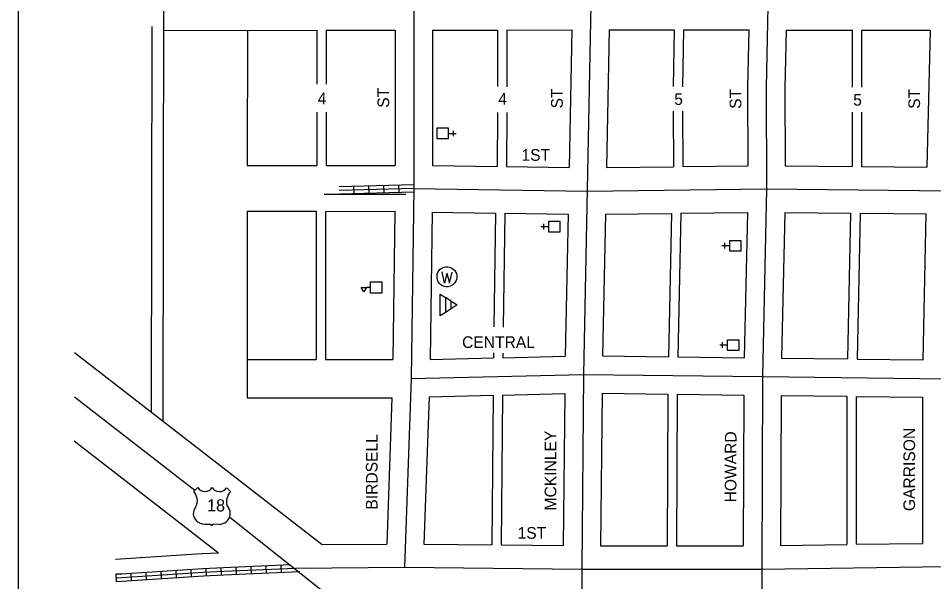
# Model space of a CAD drawing. Extents: x 1640413 to 2320954, y 15619537 to 16353278.
# Drawn here: x 1652808 to 1654770, y 15646820 to 15648026 of the extents above; entities that cross this region are included whole.
import ezdxf

# ---------------------------------------------------------------- set-up
doc = ezdxf.new("R2010")
doc.units = 0
for name, color, linetype in [('L10', 7, 'Continuous'), ('L13', 7, 'Continuous'), ('L18', 7, 'Continuous'), ('L2', 7, 'Continuous'), ('L20', 7, 'Continuous'), ('L23', 7, 'Continuous'), ('L3', 7, 'Continuous'), ('L5', 7, 'Continuous'), ('L9', 7, 'Continuous')]:
    doc.layers.add(name, color=color, linetype=linetype)

msp = doc.modelspace()

# ---------------------------------------------------------------- linework, layer by layer
at = {"layer": 'L10'}
for p, q in [((1653740.6, 15647785.7), (1653740.6, 15647773.7)), ((1653729.9, 15647779.8), (1653746.9, 15647779.8)), ((1653945.3, 15647579.9), (1653928.4, 15647579.9)), ((1653934.6, 15647574.1), (1653934.6, 15647586)), ((1654333.1, 15647539), (1654316.2, 15647539)), ((1654322.4, 15647533.1), (1654322.4, 15647545.1)), ((1653721.7, 15647458.9), (1653716.7, 15647483.3)), ((1653727.2, 15647480.3), (1653721.7, 15647458.9)), ((1653727.2, 15647480.3), (1653732.6, 15647458.9)), ((1653732.6, 15647458.9), (1653738.1, 15647482.8)), ((1653563.6, 15647449.6), (1653554.6, 15647449.6)), ((1653735.9, 15647420.8), (1653723.9, 15647428.4)), ((1653735.9, 15647403.8), (1653723.9, 15647396.2)), ((1654328.5, 15647326.2), (1654311.6, 15647326.2)), ((1654317.8, 15647320.4), (1654317.8, 15647332.3))]:
    msp.add_line(p, q, dxfattribs=at)
for points in [[(1653706, 15647791.5), (1653729.9, 15647791.5), (1653729.9, 15647768.1), (1653706, 15647768.1)], [(1653969.2, 15647568.2), (1653945.3, 15647568.2), (1653945.3, 15647591.6), (1653969.2, 15647591.6)], [(1654357, 15647527.3), (1654333.1, 15647527.3), (1654333.1, 15647550.7), (1654357, 15647550.7)], [(1653587.5, 15647437.7), (1653563.6, 15647437.7), (1653563.6, 15647461.6), (1653587.5, 15647461.6)], [(1653548.7, 15647440.2), (1653543.2, 15647449.6), (1653554.6, 15647449.6)], [(1653723.9, 15647428.4), (1653723.9, 15647396.2), (1653712.5, 15647388.9), (1653712.5, 15647435.7)], [(1653749.3, 15647412.3), (1653735.9, 15647403.8), (1653735.9, 15647420.8)], [(1654352.4, 15647314.5), (1654328.5, 15647314.5), (1654328.5, 15647337.9), (1654352.4, 15647337.9)]]:
    msp.add_lwpolyline(points, close=True, dxfattribs=at)
msp.add_ellipse((1653727.1, 15647472.7), major_axis=(10.7, -18.5), ratio=0.99935, dxfattribs=at)
at = {"layer": 'L13'}
msp.add_lwpolyline([(1659218.3, 15649871.2), (1652808.4, 15649871.2), (1652808.4, 15644262.5), (1659218.3, 15644262.5)], close=True, dxfattribs=at)
at = {"layer": 'L18'}
for p, q in [((1653120.3, 15648893.1), (1653118.4, 15647163.7)), ((1653696.2, 15648001.1), (1653835.2, 15648001.2)), ((1653855.2, 15648001.2), (1653994.6, 15648001.4)), ((1654074.6, 15648001.5), (1654214.4, 15648001.6)), ((1654234.4, 15648001.6), (1654374, 15648001.8)), ((1654454, 15648001.1), (1654595.5, 15648001.2)), ((1654595.5, 15648001.2), (1654595.4, 15647879.2)), ((1654615.5, 15648001.2), (1654615.4, 15647879.1)), ((1654615.5, 15648001.2), (1654762.9, 15648001.3)), ((1653119.3, 15648000.5), (1653448.2, 15648000.8)), ((1653299.5, 15648000.7), (1653299.2, 15647710.9)), ((1653468.2, 15648000.9), (1653616.2, 15648001)), ((1654595.3, 15647825.5), (1654595.2, 15647708.9)), ((1654615.3, 15647825.4), (1654615.2, 15647708.7)), ((1653299.2, 15647710.9), (1653448, 15647711)), ((1653468, 15647711), (1653616, 15647711.2)), ((1653299, 15647613.1), (1653298.6, 15647213.3)), ((1653299, 15647613.1), (1653447, 15647613.2)), ((1653447, 15647613.2), (1653446.7, 15647295.6)), ((1653467, 15647612.9), (1653466.7, 15647295.3)), ((1653467, 15647612.9), (1653615.3, 15647613)), ((1652928.7, 15647310.6), (1653460, 15646899.1)), ((1653298.7, 15647295.5), (1653446.7, 15647295.6)), ((1653466.7, 15647295.3), (1653611.2, 15647295.4)), ((1653298.6, 15647213.3), (1653609.1, 15647213.6)), ((1652928.5, 15647121), (1653237.8, 15646881.4)), ((1653016.5, 15646868), (1653027.7, 15646868.6)), ((1653027.3, 15646868.6), (1653071.4, 15646871.1)), ((1653027.7, 15646868.6), (1653027.3, 15646868.6)), ((1653071.1, 15646871.1), (1653158.4, 15646876.9)), ((1653071.4, 15646871.1), (1653071.1, 15646871.1)), ((1653158.2, 15646876.9), (1653202, 15646880)), ((1653158.4, 15646876.9), (1653158.2, 15646876.9)), ((1653202, 15646880), (1653203, 15646880.1)), ((1653203, 15646880.1), (1653237.8, 15646881.6))]:
    msp.add_line(p, q, dxfattribs=at)
for points in [[(1653448.2, 15648001.1), (1653448.1, 15647885.2)], [(1653835.2, 15648001.2), (1653835.1, 15647880.5)], [(1653855.2, 15648001.2), (1653855.1, 15647879.9)], [(1653994.6, 15648001.4), (1653988.7, 15647706.9)], [(1654074.6, 15648001.5), (1654068.7, 15647706.8)], [(1654214.4, 15648001.6), (1654211.9, 15647880.3)], [(1654234.4, 15648001.6), (1654231.9, 15647879.9)], [(1654374, 15648001.8), (1654371.4, 15647878.5), (1654372, 15647710.3)], [(1654762.9, 15648001.3), (1654755.8, 15647707.2)], [(1653468.2, 15648001.1), (1653468.1, 15647885.6)], [(1653616.2, 15648001), (1653616, 15647711.2)], [(1653696.2, 15648001.1), (1653696, 15647711.3)], [(1654454, 15648001.1), (1654451.4, 15647877.8), (1654452, 15647710.4)], [(1653448.1, 15647825.6), (1653448, 15647711.3)], [(1653468.1, 15647825.6), (1653468, 15647711.3)], [(1654212.1, 15647827.5), (1654212.5, 15647708.5)], [(1654232.1, 15647827.6), (1654232.5, 15647708.7)], [(1653835.1, 15647824.5), (1653835, 15647709.2)], [(1653855.1, 15647824.5), (1653855, 15647708.9)], [(1653696, 15647711.3), (1653835, 15647709.2)], [(1653855, 15647708.9), (1653988.7, 15647706.9)], [(1654068.7, 15647706.8), (1654212.5, 15647708.5)], [(1654232.5, 15647708.7), (1654372, 15647710.3)], [(1654452, 15647710.4), (1654595.2, 15647708.9)], [(1654615.2, 15647708.7), (1654755.8, 15647707.2)], [(1653615.3, 15647613), (1653611.2, 15647295.4)], [(1653695.3, 15647611.3), (1653691.2, 15647295.5)], [(1653695.3, 15647611.3), (1653830.8, 15647609.2)], [(1653830.8, 15647609.2), (1653827.6, 15647365.2)], [(1653850.8, 15647608.9), (1653847.6, 15647364.9)], [(1653850.8, 15647608.9), (1653986.7, 15647606.9)], [(1654228.3, 15647608.7), (1654371.1, 15647610.3)], [(1654371.1, 15647610.3), (1654364.3, 15647299.4)], [(1654451.1, 15647610.4), (1654444.3, 15647298.4)], [(1654451.1, 15647610.4), (1654592.1, 15647608.9)], [(1654592.1, 15647608.9), (1654585.3, 15647296.7)], [(1653986.7, 15647606.9), (1653980.6, 15647302.7)], [(1654066.7, 15647606.8), (1654060.6, 15647303.2)], [(1654066.7, 15647606.8), (1654208.2, 15647608.4)], [(1654208.2, 15647608.4), (1654202.1, 15647301.4)], [(1654228.3, 15647608.7), (1654222.1, 15647301.2)], [(1654612.5, 15647608.7), (1654606, 15647296.4)], [(1654612.5, 15647608.7), (1654753.5, 15647607.2)], [(1654753.5, 15647607.2), (1654747, 15647294.7)], [(1653691.2, 15647295.5), (1653826.7, 15647298.9)], [(1653826.9, 15647309.6), (1653826.7, 15647298.9)], [(1653846.9, 15647309.3), (1653846.7, 15647299.4)], [(1653846.7, 15647299.4), (1653980.6, 15647302.7)], [(1654060.6, 15647303.2), (1654202.1, 15647301.4)], [(1654222.1, 15647301.2), (1654364.3, 15647299.4)], [(1654444.3, 15647298.4), (1654585.3, 15647296.7)], [(1654606, 15647296.4), (1654747, 15647294.7)], [(1653689.3, 15647215.5), (1653826, 15647218.9)], [(1653826, 15647218.9), (1653823, 15646898.5)], [(1653846, 15647219.4), (1653843, 15646898.4)], [(1653846, 15647219.4), (1653979.4, 15647222.7)], [(1653979.4, 15647222.7), (1653976.4, 15646897.1)], [(1654059.5, 15647223.2), (1654056.4, 15646896.7)], [(1654059.5, 15647223.2), (1654200.8, 15647221.4)], [(1654200.8, 15647221.4), (1654199.3, 15646896.7)], [(1654220.8, 15647221.2), (1654219.3, 15646896.7)], [(1654220.8, 15647221.2), (1654363.3, 15647219.4)], [(1654363.3, 15647219.4), (1654361.8, 15646896.6)], [(1654443.3, 15647218.4), (1654441.8, 15646897.2)], [(1654443.3, 15647218.4), (1654584.1, 15647216.7)], [(1654584.1, 15647216.7), (1654584, 15646899.3)], [(1654604.1, 15647216.5), (1654604, 15646899.6)], [(1654604.1, 15647216.5), (1654746.1, 15647214.7)], [(1653609.1, 15647213.6), (1653597.9, 15646900)], [(1653689.3, 15647215.5), (1653677.9, 15646899.9)], [(1654746.1, 15647214.7), (1654746, 15646901.6)], [(1653460, 15646899.1), (1653597.9, 15646900)], [(1653677.9, 15646899.9), (1653823, 15646898.5)], [(1653843, 15646898.4), (1653976.4, 15646897.1)], [(1654056.4, 15646896.7), (1654199.3, 15646896.7)], [(1654219.3, 15646896.7), (1654361.8, 15646896.6)], [(1654441.8, 15646897.2), (1654584, 15646899.3)], [(1654604, 15646899.6), (1654746, 15646901.6)]]:
    msp.add_lwpolyline(points, dxfattribs=at)
at = {"layer": 'L2'}
msp.add_line((1653094.3, 15648008.9), (1653093.4, 15647183), dxfattribs=at)
at = {"layer": 'L20'}
for p, q in [((1652928.6, 15647215.8), (1653187, 15647015.7)), ((1653184.6, 15647013.5), (1653193.1, 15647021.2)), ((1653262.9, 15647012.5), (1653255.2, 15647020.4)), ((1653191.7, 15646997.7), (1653191.7, 15646997.7)), ((1653255.4, 15646996.4), (1653255.4, 15646997.5)), ((1653187.8, 15646978.5), (1653188.3, 15646979)), ((1653258.8, 15646977.6), (1653258.8, 15646977.6)), ((1653190.5, 15646950.1), (1653189.8, 15646950.8)), ((1653207.2, 15646942.7), (1653219.2, 15646942.6)), ((1653238.5, 15646942.3), (1653226.5, 15646942.5)), ((1653254.3, 15646948.4), (1653255.3, 15646949.4))]:
    msp.add_line(p, q, dxfattribs=at)
msp.add_lwpolyline([(1653261.6, 15646957.9), (1654009.1, 15646364.6), (1654301.9, 15646143.6), (1654776, 15645782.2), (1655179.2, 15645463.8), (1655411.7, 15645277.5)], dxfattribs=at)
for centre, radius, start, end in [((1653208.4, 15647031.9), 18.9, 214.9686, 325.0908), ((1653239.7, 15647031.5), 18.9, 213.4772, 323.9394), ((1653154.4, 15646990.2), 38, 11.5724, 37.6924), ((1653292.5, 15646988.4), 38, 140.8748, 166.2186), ((1653169.5, 15646992), 22.9, 325.3682, 14.1948), ((1653277.5, 15646990.7), 22.9, 166.032, 214.4678), ((1653204, 15646965.6), 20.5, 140.8475, 226.1761), ((1653242.4, 15646965.1), 20.5, 309.6225, 37.5763), ((1653207.6, 15646966.2), 23.5, 223.3066, 269.2836), ((1653219, 15646938.7), 3.91, 9.6534, 89.2837), ((1653226.7, 15646938.6), 3.91, 89.2837, 168.9141), ((1653238.8, 15646965.9), 23.5, 269.2837, 311.2726)]:
    msp.add_arc(centre, radius, start, end, dxfattribs=at)
at = {"layer": 'L3'}
for points in [[(1653677.8, 15648616.9), (1653666.3, 15648593.6), (1653661.4, 15648568.6), (1653657.8, 15648345), (1653656.3, 15648058.6), (1653655.9, 15647661.8), (1653650.6, 15647254.5), (1653636.1, 15646850.3)], [(1654068.3, 15648559.7), (1654054, 15648532.6), (1654045.6, 15648506.9), (1654035.4, 15648334.1), (1654035.7, 15648056.7), (1654019.8, 15647263.7), (1654015.9, 15646846.7), (1654017.4, 15646510.3), (1654009.1, 15646364.6)], [(1654424.9, 15648462.9), (1654420.8, 15648331.5), (1654411.4, 15647878.1), (1654412.2, 15647660.8), (1654403.5, 15647258.9), (1654401.6, 15646846.6), (1654401.1, 15646460.5), (1654397.6, 15646161.8), (1654389.5, 15646076)], [(1653655.9, 15647661.8), (1654028, 15647656.3), (1654412.2, 15647660.8), (1654804.6, 15647656.7), (1655196.9, 15647650), (1655598.8, 15647636.7), (1655934.2, 15647628)], [(1653650.6, 15647254.5), (1654019.8, 15647263.7), (1654403.5, 15647258.9), (1654796.1, 15647254.1), (1655197.6, 15647241.9), (1655531, 15647249.2), (1655596, 15647247.4), (1655640.7, 15647243.2), (1655998.7, 15647240.4)], [(1653402.6, 15646848.7), (1653636.1, 15646850.3), (1654015.9, 15646846.7), (1654401.6, 15646846.6), (1654795.9, 15646852.3), (1655195.8, 15646847), (1655592.1, 15646849.2), (1655925.3, 15646843.4), (1655940.8, 15646845.9), (1655966.1, 15646855.7), (1655989.2, 15646878.9), (1655997.8, 15646892.9), (1656004.3, 15646924.5)]]:
    msp.add_lwpolyline(points, dxfattribs=at)
at = {"layer": 'L5'}
for p, q in [((1653655.9, 15647669.8), (1653496.2, 15647665.4)), ((1653591.3, 15647668.1), (1653591.7, 15647652)), ((1653623.5, 15647669), (1653624, 15647652.9)), ((1653638.9, 15647648.9), (1653463.8, 15647649.1)), ((1653655.9, 15647661.8), (1653496.4, 15647657.4)), ((1653655.8, 15647653.8), (1653496.6, 15647649.4)), ((1653526.9, 15647666.3), (1653527.3, 15647650.2)), ((1653559.1, 15647667.2), (1653559.5, 15647651.1)), ((1653073.2, 15646839.2), (1653160.5, 15646845)), ((1653147.6, 15646828), (1653146.5, 15646844.1)), ((1653160.5, 15646845), (1653204.2, 15646848.1)), ((1653160.5, 15646845), (1653160.5, 15646845)), ((1653179.7, 15646830.3), (1653178.6, 15646846.3)), ((1653204.2, 15646848.1), (1653204.4, 15646848.1)), ((1653204.4, 15646848.1), (1653248.4, 15646850.1)), ((1653211.7, 15646832.4), (1653211, 15646848.5)), ((1653243.9, 15646833.8), (1653243.1, 15646849.9)), ((1653248.4, 15646850.1), (1653391.9, 15646856.2)), ((1653248.4, 15646850.1), (1653248.4, 15646850.1)), ((1653248.8, 15646842.1), (1653402.6, 15646848.7)), ((1653276, 15646835.2), (1653275.3, 15646851.3)), ((1653308.2, 15646836.6), (1653307.5, 15646852.7)), ((1653340.4, 15646837.9), (1653339.7, 15646854)), ((1653372.6, 15646839.3), (1653371.9, 15646855.4)), ((1653018, 15646836.1), (1653029.3, 15646836.6)), ((1653018.8, 15646820.1), (1653018, 15646836.1)), ((1653018.4, 15646828.1), (1653029.6, 15646828.6)), ((1653029.2, 15646836.6), (1653073.3, 15646839.2)), ((1653029.3, 15646836.6), (1653029.2, 15646836.6)), ((1653029.6, 15646828.6), (1653073.7, 15646831.2)), ((1653051, 15646821.8), (1653050.1, 15646837.9)), ((1653073.3, 15646839.2), (1653073.2, 15646839.2)), ((1653073.7, 15646831.2), (1653161, 15646837)), ((1653074.2, 15646823.2), (1653161.6, 15646829)), ((1653083.3, 15646823.7), (1653082.2, 15646839.8)), ((1653115.4, 15646825.9), (1653114.3, 15646842)), ((1653161, 15646837), (1653204.8, 15646840.1)), ((1653161.6, 15646829), (1653205.4, 15646832.1)), ((1653204.8, 15646840.1), (1653248.8, 15646842.1)), ((1653205.4, 15646832.1), (1653249.1, 15646834.1)), ((1653249.1, 15646834.1), (1653412.1, 15646841.3)), ((1653018.8, 15646820.1), (1653030, 15646820.7)), ((1653030, 15646820.7), (1653074.2, 15646823.2))]:
    msp.add_line(p, q, dxfattribs=at)

# ---------------------------------------------------------------- texts
at = {"layer": 'L20'}
msp.add_text('18', height=26, rotation=359.2837, dxfattribs=at).set_placement((1653212.7, 15646970.3))
at = {"layer": 'L23'}
for s, p in [('4', (1653450, 15647842.3)), ('4', (1653836.9, 15647841.6)), ('5', (1654214.1, 15647840.9)), ('5', (1654597.6, 15647839.5))]:
    msp.add_text(s, height=25, rotation=359.2837, dxfattribs=at).set_placement(p)
at = {"layer": 'L9'}
for s, rotation, p in [('ST', 89.9351, (1653603.2, 15647834.8)), ('ST', 89.9351, (1653975.3, 15647833.3)), ('ST', 89.935, (1654358, 15647832.5)), ('ST', 89.935, (1654741, 15647832.5)), ('1ST', 0.0562, (1653886.8, 15647721.2)), ('CENTRAL', 0.0562, (1653759.6, 15647320.2)), ('MCKINLEY', 89.935, (1653961.4, 15646972.1)), ('HOWARD', 89.9353, (1654347.5, 15646989.3)), ('GARRISON', 89.9353, (1654730.3, 15646970.8)), ('BIRDSELL', 89.935, (1653578.3, 15646973.9)), ('1ST', 0.0562, (1653878.5, 15646911.5))]:
    msp.add_text(s, height=25, rotation=rotation, dxfattribs=at).set_placement(p)

doc.saveas('drawing.dxf')
